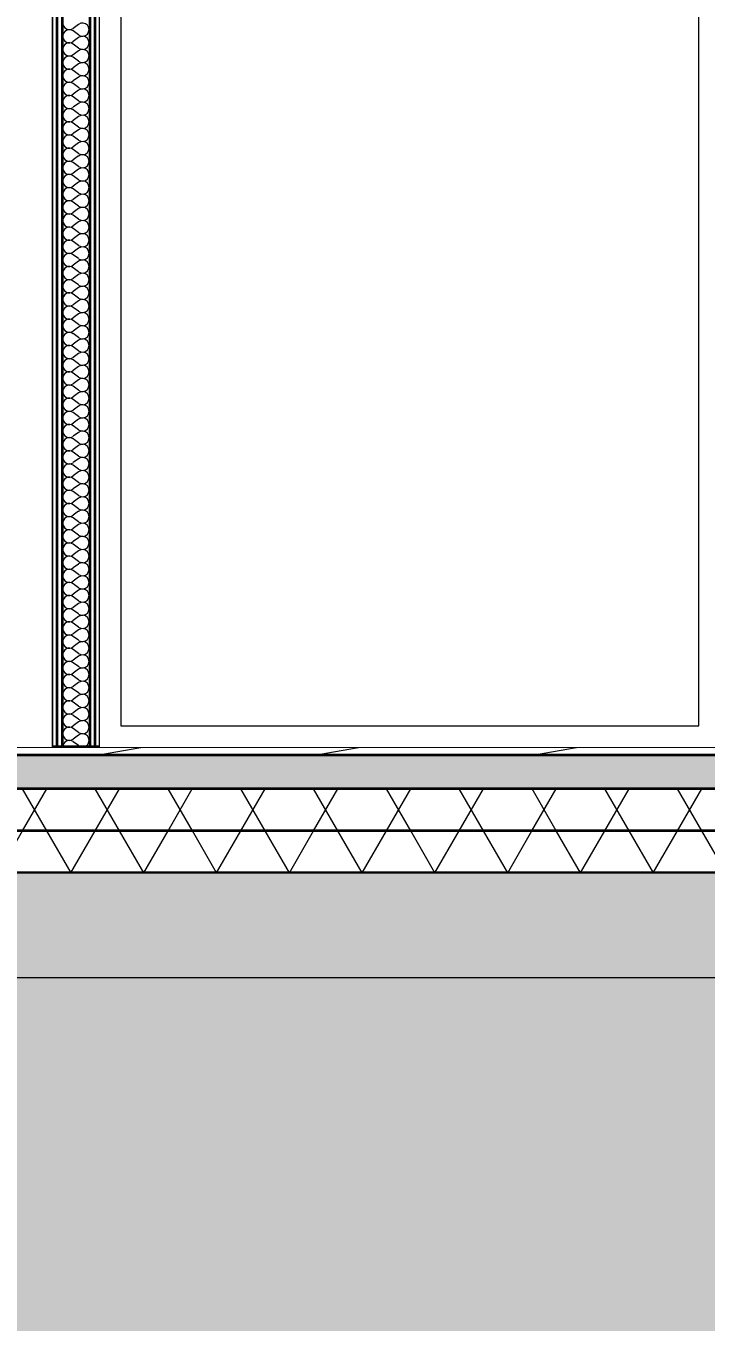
# Model space of a CAD drawing. Header units: millimetres. Extents: x -279593 to -202089, y -5129 to 14747.
# Drawn here: x -271866 to -270248, y -1369 to 1717 of the extents above; entities that cross this region are included whole.
import ezdxf

# ---------------------------------------------------------------- set-up
doc = ezdxf.new("R2010")
doc.units = ezdxf.units.MM
doc.header["$MEASUREMENT"] = 0
doc.linetypes.add('Wipeout_Contour', pattern=[1000, 0, -1000])
for name, color, linetype, lineweight in [('0_Pen_No__1', 7, 'Continuous', 13), ('2D Drafting - General_Pen_No__1', 7, 'Continuous', 13), ('New_ARCHICAD Windows_Pen_No__1', 7, 'Continuous', 13), ('New_Dimensioning - General_Pen_No__1', 7, 'Continuous', 13), ('New_Structural - Bearing_Pen_No__1', 7, 'Continuous', 13), ('New_Structural - Bearing_Pen_No__101', 252, 'Continuous', 13), ('New_Structural - Bearing_Pen_No__21', 7, 'Continuous', 35)]:
    doc.layers.add(name, color=color, linetype=linetype, lineweight=lineweight)
doc.layers.add('0_Pen_No__82', color=7, linetype='Continuous', lineweight=20, true_color=0xaaaaaa)
doc.layers.add('2D Drafting - General_Pen_No__61', color=7, linetype='Continuous', lineweight=20, true_color=0x6a6a6a)
for name, color, linetype in [('New_ARCHICAD Windows', 7, 'Continuous'), ('New_Dimensioning - General', 7, 'Continuous'), ('New_Structural - Bearing', 7, 'Continuous')]:
    doc.layers.add(name, color=color, linetype=linetype)
doc.styles.add('GENERATED_STYLE_1', font='')
doc.styles.get('GENERATED_STYLE_1').set_extended_font_data('Arial')
doc.dimstyles.new('GENERATED_STYLE__2', dxfattribs={"dimtxt": 200, "dimasz": 95, "dimexe": 0.18, "dimexo": 0.0625, "dimgap": 0, "dimtad": 1, "dimdec": 3, "dimlfac": 0.001, "dimzin": 0, "dimdsep": 46, "dimtxsty": 'GENERATED_STYLE_1', "dimblk": 'ARROWHEAD_2', "dimblk1": 'ARROWHEAD_2', "dimblk2": 'ARROWHEAD_2', "dimcen": 0.09, "dimse1": 1, "dimse2": 1, "dimclrd": 7, "dimclre": 7, "dimclrt": 7, "dimadec": 0, "dimazin": 0, "dimtfac": 1, "dimtdec": 4, "dimtmove": 0, "dimatfit": 3, "dimfxl": 0, "dimtolj": 1, "dimtzin": 0, "dimarcsym": 0})
pattern_1 = [(45, (0, 350), (-111.36932, 111.36932), [0, -105, 0, -157.5]), (110, (350, 350), (148.00159, 53.86817), [0, -77, 0, -133])]
pattern_2 = [(60, (0, 0), (-129.90381, 75), []), (120, (0, 0), (129.90381, 75), [])]

# ---------------------------------------------------------------- blocks, each defined once
blk = doc.blocks.new('*X2')
at = {"layer": 'New_Structural - Bearing_Pen_No__1', "color": 7, "linetype": 'Continuous', "lineweight": 13}
for p, q in [((-271841.7, -349.6), (-271834.4, -331.9)), ((-271834.4, -331.9), (-271835.1, -330)), ((-271830.5, -330), (-271817.1, -348.6)), ((-271767, -348.6), (-271753.6, -330)), ((-271741.4, -330), (-271745.4, -339.5)), ((-271704, -339.5), (-271708, -330)), ((-271683.6, -330), (-271683.6, -330.9)), ((-271683.6, -330.9), (-271666.4, -354.6)), ((-271610.8, -354.6), (-271593.6, -330.9)), ((-271593.6, -330.9), (-271593.6, -330)), ((-271585.9, -330), (-271588.1, -335.4)), ((-271588.1, -335.4), (-271579.8, -355.6)), ((-271539.3, -355.6), (-271531, -335.4)), ((-271531, -335.4), (-271533.2, -330)), ((-271520, -330), (-271520.8, -331.9)), ((-271520.8, -331.9), (-271513.4, -349.6)), ((-271478, -349.6), (-271470.6, -331.9)), ((-271470.6, -331.9), (-271471.4, -330)), ((-271466.8, -330), (-271453.4, -348.6)), ((-271403.3, -348.6), (-271389.9, -330)), ((-271377.7, -330), (-271381.6, -339.5)), ((-271340.3, -339.5), (-271344.3, -330)), ((-271319.9, -330), (-271319.9, -330.9)), ((-271319.9, -330.9), (-271302.7, -354.6)), ((-271247.1, -354.6), (-271229.9, -330.9)), ((-271229.9, -330.9), (-271229.9, -330)), ((-271222.2, -330), (-271224.4, -335.4)), ((-271224.4, -335.4), (-271216.1, -355.6)), ((-271175.6, -355.6), (-271167.2, -335.4)), ((-271167.2, -335.4), (-271169.5, -330)), ((-271156.3, -330), (-271157.1, -331.9)), ((-271157.1, -331.9), (-271149.7, -349.6)), ((-271114.3, -349.6), (-271106.9, -331.9)), ((-271106.9, -331.9), (-271107.7, -330)), ((-271103.1, -330), (-271089.6, -348.6)), ((-271039.6, -348.6), (-271026.1, -330)), ((-271014, -330), (-271017.9, -339.5)), ((-270976.6, -339.5), (-270980.5, -330)), ((-270956.2, -330), (-270956.2, -330.9)), ((-270956.2, -330.9), (-270939, -354.6)), ((-270883.4, -354.6), (-270866.2, -330.9)), ((-270866.2, -330.9), (-270866.2, -330)), ((-270858.5, -330), (-270860.7, -335.4)), ((-270860.7, -335.4), (-270852.3, -355.6)), ((-270811.9, -355.6), (-270803.5, -335.4)), ((-270803.5, -335.4), (-270805.8, -330)), ((-270792.6, -330), (-270793.4, -331.9)), ((-270793.4, -331.9), (-270786, -349.6)), ((-270750.6, -349.6), (-270743.2, -331.9)), ((-270743.2, -331.9), (-270744, -330)), ((-270739.4, -330), (-270725.9, -348.6)), ((-270675.9, -348.6), (-270662.4, -330)), ((-270650.3, -330), (-270654.2, -339.5)), ((-270612.9, -339.5), (-270616.8, -330)), ((-270592.4, -330), (-270592.4, -330.9)), ((-270592.4, -330.9), (-270575.3, -354.6)), ((-270519.6, -354.6), (-270502.5, -330.9)), ((-270502.5, -330.9), (-270502.5, -330)), ((-270494.8, -330), (-270497, -335.4)), ((-270497, -335.4), (-270488.6, -355.6)), ((-270448.2, -355.6), (-270439.8, -335.4)), ((-270439.8, -335.4), (-270442.1, -330)), ((-270428.9, -330), (-270429.7, -331.9)), ((-270429.7, -331.9), (-270422.3, -349.6)), ((-270386.9, -349.6), (-270379.5, -331.9)), ((-270379.5, -331.9), (-270380.3, -330)), ((-270375.7, -330), (-270362.2, -348.6)), ((-270312.2, -348.6), (-270298.7, -330)), ((-270286.6, -330), (-270290.5, -339.5)), ((-270249.2, -339.5), (-270253.1, -330)), ((-271877.2, -349.6), (-271859.4, -356.9)), ((-271859.4, -356.9), (-271841.7, -349.6)), ((-271817.6, -365.6), (-271842.2, -374.5)), ((-271792.9, -374.5), (-271817.6, -365.6)), ((-271817.1, -348.6), (-271792.1, -356.7)), ((-271792.1, -356.7), (-271767, -348.6)), ((-271745.4, -339.5), (-271739.3, -354.2)), ((-271739.3, -354.2), (-271724.7, -360.2)), ((-271693.4, -364), (-271726.5, -373.7)), ((-271724.7, -360.2), (-271710.1, -354.2)), ((-271710.1, -354.2), (-271704, -339.5)), ((-271660.4, -373.7), (-271693.4, -364)), ((-271666.4, -354.6), (-271638.6, -363.6)), ((-271638.6, -363.6), (-271610.8, -354.6)), ((-271579.8, -355.6), (-271559.5, -364)), ((-271549.9, -365), (-271577.9, -374.2)), ((-271559.5, -364), (-271539.3, -355.6)), ((-271521.8, -374.2), (-271549.9, -365)), ((-271513.4, -349.6), (-271495.7, -356.9)), ((-271495.7, -356.9), (-271478, -349.6)), ((-271453.8, -365.6), (-271478.5, -374.5)), ((-271429.2, -374.5), (-271453.8, -365.6)), ((-271453.4, -348.6), (-271428.3, -356.7)), ((-271428.3, -356.7), (-271403.3, -348.6)), ((-271381.6, -339.5), (-271375.6, -354.2)), ((-271375.6, -354.2), (-271361, -360.2)), ((-271329.7, -364), (-271362.8, -373.7)), ((-271361, -360.2), (-271346.4, -354.2)), ((-271346.4, -354.2), (-271340.3, -339.5)), ((-271296.6, -373.7), (-271329.7, -364)), ((-271302.7, -354.6), (-271274.9, -363.6)), ((-271274.9, -363.6), (-271247.1, -354.6)), ((-271216.1, -355.6), (-271195.8, -364)), ((-271186.2, -365), (-271214.2, -374.2)), ((-271195.8, -364), (-271175.6, -355.6)), ((-271158.1, -374.2), (-271186.2, -365)), ((-271149.7, -349.6), (-271132, -356.9)), ((-271132, -356.9), (-271114.3, -349.6)), ((-271090.1, -365.6), (-271114.8, -374.5)), ((-271065.5, -374.5), (-271090.1, -365.6)), ((-271089.6, -348.6), (-271064.6, -356.7)), ((-271064.6, -356.7), (-271039.6, -348.6)), ((-271017.9, -339.5), (-271011.9, -354.2)), ((-271011.9, -354.2), (-270997.3, -360.2)), ((-270966, -364), (-270999.1, -373.7)), ((-270997.3, -360.2), (-270982.6, -354.2)), ((-270982.6, -354.2), (-270976.6, -339.5)), ((-270932.9, -373.7), (-270966, -364)), ((-270939, -354.6), (-270911.2, -363.6)), ((-270911.2, -363.6), (-270883.4, -354.6)), ((-270852.3, -355.6), (-270832.1, -364)), ((-270822.5, -365), (-270850.5, -374.2)), ((-270832.1, -364), (-270811.9, -355.6)), ((-270794.4, -374.2), (-270822.5, -365)), ((-270786, -349.6), (-270768.3, -356.9)), ((-270768.3, -356.9), (-270750.6, -349.6)), ((-270726.4, -365.6), (-270751.1, -374.5)), ((-270701.8, -374.5), (-270726.4, -365.6)), ((-270725.9, -348.6), (-270700.9, -356.7)), ((-270700.9, -356.7), (-270675.9, -348.6)), ((-270654.2, -339.5), (-270648.2, -354.2)), ((-270648.2, -354.2), (-270633.6, -360.2)), ((-270602.3, -364), (-270635.4, -373.7)), ((-270633.6, -360.2), (-270618.9, -354.2)), ((-270618.9, -354.2), (-270612.9, -339.5)), ((-270569.2, -373.7), (-270602.3, -364)), ((-270575.3, -354.6), (-270547.5, -363.6)), ((-270547.5, -363.6), (-270519.6, -354.6)), ((-270488.6, -355.6), (-270468.4, -364)), ((-270458.8, -365), (-270486.8, -374.2)), ((-270468.4, -364), (-270448.2, -355.6)), ((-270430.7, -374.2), (-270458.8, -365)), ((-270422.3, -349.6), (-270404.6, -356.9)), ((-270404.6, -356.9), (-270386.9, -349.6)), ((-270362.7, -365.6), (-270387.4, -374.5)), ((-270338.1, -374.5), (-270362.7, -365.6)), ((-270362.2, -348.6), (-270337.2, -356.7)), ((-270337.2, -356.7), (-270312.2, -348.6)), ((-270290.5, -339.5), (-270284.5, -354.2)), ((-270284.5, -354.2), (-270269.8, -360.2)), ((-270238.6, -364), (-270271.7, -373.7)), ((-270269.8, -360.2), (-270255.2, -354.2)), ((-270255.2, -354.2), (-270249.2, -339.5)), ((-271842.2, -374.5), (-271855.3, -397.3)), ((-271855.3, -397.3), (-271850.8, -423.1)), ((-271779.8, -397.3), (-271792.9, -374.5)), ((-271784.3, -423.1), (-271779.8, -397.3)), ((-271749.1, -399.8), (-271754, -433.9)), ((-271726.5, -373.7), (-271749.1, -399.8)), ((-271637.8, -399.8), (-271660.4, -373.7)), ((-271632.9, -433.9), (-271637.8, -399.8)), ((-271577.9, -374.2), (-271595.3, -398)), ((-271595.3, -398), (-271595.3, -427.5)), ((-271504.5, -398), (-271521.8, -374.2)), ((-271504.5, -427.5), (-271504.5, -398)), ((-271478.5, -374.5), (-271491.6, -397.3)), ((-271491.6, -397.3), (-271487.1, -423.1)), ((-271416.1, -397.3), (-271429.2, -374.5)), ((-271420.6, -423.1), (-271416.1, -397.3)), ((-271385.4, -399.8), (-271390.3, -433.9)), ((-271362.8, -373.7), (-271385.4, -399.8)), ((-271274.1, -399.8), (-271296.6, -373.7)), ((-271269.2, -433.9), (-271274.1, -399.8)), ((-271214.2, -374.2), (-271231.5, -398)), ((-271231.5, -398), (-271231.5, -427.5)), ((-271140.8, -398), (-271158.1, -374.2)), ((-271140.8, -427.5), (-271140.8, -398)), ((-271114.8, -374.5), (-271127.9, -397.3)), ((-271127.9, -397.3), (-271123.4, -423.1)), ((-271052.4, -397.3), (-271065.5, -374.5)), ((-271056.9, -423.1), (-271052.4, -397.3)), ((-271021.7, -399.8), (-271026.6, -433.9)), ((-270999.1, -373.7), (-271021.7, -399.8)), ((-270910.4, -399.8), (-270932.9, -373.7)), ((-270905.4, -433.9), (-270910.4, -399.8)), ((-270850.5, -374.2), (-270867.8, -398)), ((-270867.8, -398), (-270867.8, -427.5)), ((-270777.1, -398), (-270794.4, -374.2)), ((-270777.1, -427.5), (-270777.1, -398)), ((-270751.1, -374.5), (-270764.2, -397.3)), ((-270764.2, -397.3), (-270759.7, -423.1)), ((-270688.7, -397.3), (-270701.8, -374.5)), ((-270693.2, -423.1), (-270688.7, -397.3)), ((-270658, -399.8), (-270662.9, -433.9)), ((-270635.4, -373.7), (-270658, -399.8)), ((-270546.6, -399.8), (-270569.2, -373.7)), ((-270541.7, -433.9), (-270546.6, -399.8)), ((-270486.8, -374.2), (-270504.1, -398)), ((-270504.1, -398), (-270504.1, -427.5)), ((-270413.4, -398), (-270430.7, -374.2)), ((-270413.4, -427.5), (-270413.4, -398)), ((-270387.4, -374.5), (-270400.5, -397.3)), ((-270400.5, -397.3), (-270395.9, -423.1)), ((-270325, -397.3), (-270338.1, -374.5)), ((-270329.5, -423.1), (-270325, -397.3)), ((-270294.3, -399.8), (-270299.2, -433.9)), ((-270271.7, -373.7), (-270294.3, -399.8)), ((-271850.8, -423.1), (-271830.7, -440)), ((-271804.4, -440), (-271784.3, -423.1)), ((-271595.3, -427.5), (-271577.9, -451.3)), ((-271521.8, -451.3), (-271504.5, -427.5)), ((-271487.1, -423.1), (-271467, -440)), ((-271440.7, -440), (-271420.6, -423.1)), ((-271231.5, -427.5), (-271214.2, -451.3)), ((-271158.1, -451.3), (-271140.8, -427.5)), ((-271123.4, -423.1), (-271103.3, -440)), ((-271077, -440), (-271056.9, -423.1)), ((-270867.8, -427.5), (-270850.5, -451.3)), ((-270794.4, -451.3), (-270777.1, -427.5)), ((-270759.7, -423.1), (-270739.6, -440)), ((-270713.3, -440), (-270693.2, -423.1)), ((-270504.1, -427.5), (-270486.8, -451.3)), ((-270430.7, -451.3), (-270413.4, -427.5)), ((-270395.9, -423.1), (-270375.8, -440)), ((-270349.6, -440), (-270329.5, -423.1)), ((-271846.4, -460), (-271863.6, -483.7)), ((-271818.6, -451), (-271846.4, -460)), ((-271830.7, -440), (-271804.4, -440)), ((-271790.8, -460), (-271818.6, -451)), ((-271773.6, -483.7), (-271790.8, -460)), ((-271754, -433.9), (-271739.7, -465.3)), ((-271633.4, -461.7), (-271648.8, -483)), ((-271647.2, -465.3), (-271632.9, -433.9)), ((-271608.3, -453.6), (-271633.4, -461.7)), ((-271583.3, -461.7), (-271608.3, -453.6)), ((-271567.9, -483), (-271583.3, -461.7)), ((-271577.9, -451.3), (-271549.9, -460.5)), ((-271549.9, -460.5), (-271521.8, -451.3)), ((-271482.7, -460), (-271499.9, -483.7)), ((-271454.9, -451), (-271482.7, -460)), ((-271467, -440), (-271440.7, -440)), ((-271427.1, -460), (-271454.9, -451)), ((-271409.9, -483.7), (-271427.1, -460)), ((-271390.3, -433.9), (-271376, -465.3)), ((-271269.6, -461.7), (-271285.1, -483)), ((-271283.5, -465.3), (-271269.2, -433.9)), ((-271244.6, -453.6), (-271269.6, -461.7)), ((-271219.6, -461.7), (-271244.6, -453.6)), ((-271204.2, -483), (-271219.6, -461.7)), ((-271214.2, -451.3), (-271186.2, -460.5)), ((-271186.2, -460.5), (-271158.1, -451.3)), ((-271119, -460), (-271136.2, -483.7)), ((-271091.2, -451), (-271119, -460)), ((-271103.3, -440), (-271077, -440)), ((-271063.4, -460), (-271091.2, -451)), ((-271046.2, -483.7), (-271063.4, -460)), ((-271026.6, -433.9), (-271012.3, -465.3)), ((-270905.9, -461.7), (-270921.4, -483)), ((-270919.8, -465.3), (-270905.4, -433.9)), ((-270880.9, -453.6), (-270905.9, -461.7)), ((-270855.9, -461.7), (-270880.9, -453.6)), ((-270840.5, -483), (-270855.9, -461.7)), ((-270850.5, -451.3), (-270822.5, -460.5)), ((-270822.5, -460.5), (-270794.4, -451.3)), ((-270755.3, -460), (-270772.4, -483.7)), ((-270727.5, -451), (-270755.3, -460)), ((-270739.6, -440), (-270713.3, -440)), ((-270699.6, -460), (-270727.5, -451)), ((-270682.5, -483.7), (-270699.6, -460)), ((-270662.9, -433.9), (-270648.6, -465.3)), ((-270542.2, -461.7), (-270557.7, -483)), ((-270556.1, -465.3), (-270541.7, -433.9)), ((-270517.2, -453.6), (-270542.2, -461.7)), ((-270492.2, -461.7), (-270517.2, -453.6)), ((-270476.8, -483), (-270492.2, -461.7)), ((-270486.8, -451.3), (-270458.8, -460.5)), ((-270458.8, -460.5), (-270430.7, -451.3)), ((-270391.6, -460), (-270408.7, -483.7)), ((-270363.7, -451), (-270391.6, -460)), ((-270375.8, -440), (-270349.6, -440)), ((-270335.9, -460), (-270363.7, -451)), ((-270318.8, -483.7), (-270335.9, -460)), ((-270299.2, -433.9), (-270284.9, -465.3)), ((-271863.6, -483.7), (-271863.6, -512.9)), ((-271773.6, -512.9), (-271773.6, -483.7)), ((-271739.5, -488.8), (-271759.8, -497.2)), ((-271739.7, -465.3), (-271710.7, -483.9)), ((-271719.3, -497.2), (-271739.5, -488.8)), ((-271710.7, -483.9), (-271676.2, -483.9)), ((-271675.7, -488.8), (-271693.4, -496.1)), ((-271676.2, -483.9), (-271647.2, -465.3)), ((-271658, -496.1), (-271675.7, -488.8)), ((-271648.8, -483), (-271648.8, -509.3)), ((-271567.9, -509.3), (-271567.9, -483)), ((-271499.9, -483.7), (-271499.9, -512.9)), ((-271409.9, -512.9), (-271409.9, -483.7)), ((-271375.8, -488.8), (-271396.1, -497.2)), ((-271376, -465.3), (-271347, -483.9)), ((-271355.6, -497.2), (-271375.8, -488.8)), ((-271347, -483.9), (-271312.5, -483.9)), ((-271312, -488.8), (-271329.7, -496.1)), ((-271312.5, -483.9), (-271283.5, -465.3)), ((-271294.3, -496.1), (-271312, -488.8)), ((-271285.1, -483), (-271285.1, -509.3)), ((-271204.2, -509.3), (-271204.2, -483)), ((-271136.2, -483.7), (-271136.2, -512.9)), ((-271046.2, -512.9), (-271046.2, -483.7)), ((-271012.1, -488.8), (-271032.3, -497.2)), ((-271012.3, -465.3), (-270983.3, -483.9)), ((-270991.9, -497.2), (-271012.1, -488.8)), ((-270983.3, -483.9), (-270948.8, -483.9)), ((-270948.3, -488.8), (-270966, -496.1)), ((-270948.8, -483.9), (-270919.8, -465.3)), ((-270930.6, -496.1), (-270948.3, -488.8)), ((-270921.4, -483), (-270921.4, -509.3)), ((-270840.5, -509.3), (-270840.5, -483)), ((-270772.4, -483.7), (-270772.4, -512.9)), ((-270682.5, -512.9), (-270682.5, -483.7)), ((-270648.4, -488.8), (-270668.6, -497.2)), ((-270648.6, -465.3), (-270619.6, -483.9)), ((-270628.2, -497.2), (-270648.4, -488.8)), ((-270619.6, -483.9), (-270585.1, -483.9)), ((-270584.6, -488.8), (-270602.3, -496.1)), ((-270585.1, -483.9), (-270556.1, -465.3)), ((-270566.9, -496.1), (-270584.6, -488.8)), ((-270557.7, -483), (-270557.7, -509.3)), ((-270476.8, -509.3), (-270476.8, -483)), ((-270408.7, -483.7), (-270408.7, -512.9)), ((-270318.8, -512.9), (-270318.8, -483.7)), ((-270284.7, -488.8), (-270304.9, -497.2)), ((-270284.9, -465.3), (-270255.9, -483.9)), ((-270264.5, -497.2), (-270284.7, -488.8)), ((-270255.9, -483.9), (-270221.4, -483.9)), ((-271863.6, -512.9), (-271851.2, -530)), ((-271786, -530), (-271773.6, -512.9)), ((-271759.8, -497.2), (-271768.1, -517.4)), ((-271768.1, -517.4), (-271762.9, -530)), ((-271711, -517.4), (-271719.3, -497.2)), ((-271716.2, -530), (-271711, -517.4)), ((-271693.4, -496.1), (-271700.8, -513.9)), ((-271700.8, -513.9), (-271694.1, -530)), ((-271650.6, -513.9), (-271658, -496.1)), ((-271657.3, -530), (-271650.6, -513.9)), ((-271648.8, -509.3), (-271633.8, -530)), ((-271582.9, -530), (-271567.9, -509.3)), ((-271555.6, -506.9), (-271561.6, -521.5)), ((-271561.6, -521.5), (-271558.1, -530)), ((-271541, -500.9), (-271555.6, -506.9)), ((-271526.4, -506.9), (-271541, -500.9)), ((-271520.3, -521.5), (-271526.4, -506.9)), ((-271523.8, -530), (-271520.3, -521.5)), ((-271499.9, -512.9), (-271487.4, -530)), ((-271422.3, -530), (-271409.9, -512.9)), ((-271396.1, -497.2), (-271404.4, -517.4)), ((-271404.4, -517.4), (-271399.2, -530)), ((-271347.2, -517.4), (-271355.6, -497.2)), ((-271352.5, -530), (-271347.2, -517.4)), ((-271329.7, -496.1), (-271337.1, -513.9)), ((-271337.1, -513.9), (-271330.4, -530)), ((-271286.9, -513.9), (-271294.3, -496.1)), ((-271293.6, -530), (-271286.9, -513.9)), ((-271285.1, -509.3), (-271270, -530)), ((-271219.2, -530), (-271204.2, -509.3)), ((-271191.9, -506.9), (-271197.9, -521.5)), ((-271197.9, -521.5), (-271194.4, -530)), ((-271177.3, -500.9), (-271191.9, -506.9)), ((-271162.6, -506.9), (-271177.3, -500.9)), ((-271156.6, -521.5), (-271162.6, -506.9)), ((-271160.1, -530), (-271156.6, -521.5)), ((-271136.2, -512.9), (-271123.7, -530)), ((-271058.6, -530), (-271046.2, -512.9)), ((-271032.3, -497.2), (-271040.7, -517.4)), ((-271040.7, -517.4), (-271035.5, -530)), ((-270983.5, -517.4), (-270991.9, -497.2)), ((-270988.8, -530), (-270983.5, -517.4)), ((-270966, -496.1), (-270973.4, -513.9)), ((-270973.4, -513.9), (-270966.7, -530)), ((-270923.2, -513.9), (-270930.6, -496.1)), ((-270929.9, -530), (-270923.2, -513.9)), ((-270921.4, -509.3), (-270906.3, -530)), ((-270855.5, -530), (-270840.5, -509.3)), ((-270828.2, -506.9), (-270834.2, -521.5)), ((-270834.2, -521.5), (-270830.7, -530)), ((-270813.6, -500.9), (-270828.2, -506.9)), ((-270798.9, -506.9), (-270813.6, -500.9)), ((-270792.9, -521.5), (-270798.9, -506.9)), ((-270796.4, -530), (-270792.9, -521.5)), ((-270772.4, -512.9), (-270760, -530)), ((-270694.9, -530), (-270682.5, -512.9)), ((-270668.6, -497.2), (-270677, -517.4)), ((-270677, -517.4), (-270671.8, -530)), ((-270619.8, -517.4), (-270628.2, -497.2)), ((-270625.1, -530), (-270619.8, -517.4)), ((-270602.3, -496.1), (-270609.7, -513.9)), ((-270609.7, -513.9), (-270603, -530)), ((-270559.5, -513.9), (-270566.9, -496.1)), ((-270566.2, -530), (-270559.5, -513.9)), ((-270557.7, -509.3), (-270542.6, -530)), ((-270491.8, -530), (-270476.8, -509.3)), ((-270464.5, -506.9), (-270470.5, -521.5)), ((-270470.5, -521.5), (-270467, -530)), ((-270449.8, -500.9), (-270464.5, -506.9)), ((-270435.2, -506.9), (-270449.8, -500.9)), ((-270429.2, -521.5), (-270435.2, -506.9)), ((-270432.7, -530), (-270429.2, -521.5)), ((-270408.7, -512.9), (-270396.3, -530)), ((-270331.2, -530), (-270318.8, -512.9)), ((-270304.9, -497.2), (-270313.3, -517.4)), ((-270313.3, -517.4), (-270308.1, -530)), ((-270256.1, -517.4), (-270264.5, -497.2)), ((-270261.3, -530), (-270256.1, -517.4))]:
    blk.add_line(p, q, dxfattribs=at)
blk = doc.blocks.new('*X4')
at = {"layer": 'New_Structural - Bearing_Pen_No__1', "color": 7, "linetype": 'Continuous', "lineweight": 13}
for p, q in [((-271740.8, 1720.2), (-271753.3, 1710.8)), ((-271740.8, 1695.1), (-271753.3, 1704.5)), ((-271740.8, 1688.9), (-271753.3, 1679.5)), ((-271740.8, 1663.8), (-271753.3, 1673.2)), ((-271740.8, 1657.5), (-271753.3, 1648.1)), ((-271740.8, 1632.5), (-271753.3, 1641.9)), ((-271740.8, 1626.2), (-271753.3, 1616.8)), ((-271740.8, 1601.1), (-271753.3, 1610.5)), ((-271740.8, 1594.9), (-271753.3, 1585.5)), ((-271740.8, 1569.8), (-271753.3, 1579.2)), ((-271740.8, 1563.5), (-271753.3, 1554.1)), ((-271740.8, 1538.5), (-271753.3, 1547.9)), ((-271740.8, 1532.2), (-271753.3, 1522.8)), ((-271740.8, 1507.1), (-271753.3, 1516.5)), ((-271740.8, 1500.9), (-271753.3, 1491.5)), ((-271740.8, 1475.8), (-271753.3, 1485.2)), ((-271740.8, 1469.5), (-271753.3, 1460.1)), ((-271740.8, 1444.5), (-271753.3, 1453.9)), ((-271740.8, 1438.2), (-271753.3, 1428.8)), ((-271740.8, 1413.1), (-271753.3, 1422.5)), ((-271740.8, 1406.9), (-271753.3, 1397.5)), ((-271740.8, 1381.8), (-271753.3, 1391.2)), ((-271740.8, 1375.5), (-271753.3, 1366.1)), ((-271740.8, 1350.5), (-271753.3, 1359.9)), ((-271740.8, 1344.2), (-271753.3, 1334.8)), ((-271740.8, 1319.1), (-271753.3, 1328.5)), ((-271740.8, 1312.9), (-271753.3, 1303.5)), ((-271740.8, 1287.8), (-271753.3, 1297.2)), ((-271740.8, 1281.5), (-271753.3, 1272.1)), ((-271740.8, 1256.5), (-271753.3, 1265.9)), ((-271740.8, 1250.2), (-271753.3, 1240.8)), ((-271740.8, 1225.1), (-271753.3, 1234.5)), ((-271740.8, 1218.9), (-271753.3, 1209.5)), ((-271740.8, 1193.8), (-271753.3, 1203.2)), ((-271740.8, 1187.5), (-271753.3, 1178.1)), ((-271740.8, 1162.5), (-271753.3, 1171.9)), ((-271740.8, 1156.2), (-271753.3, 1146.8)), ((-271740.8, 1131.1), (-271753.3, 1140.5)), ((-271740.8, 1124.9), (-271753.3, 1115.5)), ((-271740.8, 1099.8), (-271753.3, 1109.2)), ((-271740.8, 1093.5), (-271753.3, 1084.1)), ((-271740.8, 1068.5), (-271753.3, 1077.9)), ((-271740.8, 1062.2), (-271753.3, 1052.8)), ((-271740.8, 1037.1), (-271753.3, 1046.5)), ((-271740.8, 1030.9), (-271753.3, 1021.5)), ((-271740.8, 1005.8), (-271753.3, 1015.2)), ((-271740.8, 999.5), (-271753.3, 990.1)), ((-271740.8, 974.5), (-271753.3, 983.9)), ((-271740.8, 968.2), (-271753.3, 958.8)), ((-271740.8, 943.1), (-271753.3, 952.5)), ((-271740.8, 936.9), (-271753.3, 927.5)), ((-271740.8, 911.8), (-271753.3, 921.2)), ((-271740.8, 905.5), (-271753.3, 896.1)), ((-271740.8, 880.5), (-271753.3, 889.9)), ((-271740.8, 874.2), (-271753.3, 864.8)), ((-271740.8, 849.1), (-271753.3, 858.5)), ((-271740.8, 842.9), (-271753.3, 833.5)), ((-271740.8, 817.8), (-271753.3, 827.2)), ((-271740.8, 811.5), (-271753.3, 802.1)), ((-271740.8, 786.5), (-271753.3, 795.9)), ((-271740.8, 780.2), (-271753.3, 770.8)), ((-271740.8, 755.1), (-271753.3, 764.5)), ((-271740.8, 748.9), (-271753.3, 739.5)), ((-271740.8, 723.8), (-271753.3, 733.2)), ((-271740.8, 717.5), (-271753.3, 708.1)), ((-271740.8, 692.5), (-271753.3, 701.9)), ((-271740.8, 686.2), (-271753.3, 676.8)), ((-271740.8, 661.1), (-271753.3, 670.5)), ((-271740.8, 654.9), (-271753.3, 645.5)), ((-271740.8, 629.8), (-271753.3, 639.2)), ((-271740.8, 623.5), (-271753.3, 614.1)), ((-271740.8, 598.5), (-271753.3, 607.9)), ((-271740.8, 592.2), (-271753.3, 582.8)), ((-271740.8, 567.1), (-271753.3, 576.5)), ((-271740.8, 560.9), (-271753.3, 551.5)), ((-271740.8, 535.8), (-271753.3, 545.2)), ((-271740.8, 529.5), (-271753.3, 520.1)), ((-271740.8, 504.5), (-271753.3, 513.9)), ((-271740.8, 498.2), (-271753.3, 488.8)), ((-271740.8, 473.1), (-271753.3, 482.5)), ((-271740.8, 466.9), (-271753.3, 457.5)), ((-271740.8, 441.8), (-271753.3, 451.2)), ((-271740.8, 435.5), (-271753.3, 426.1)), ((-271740.8, 410.5), (-271753.3, 419.9)), ((-271740.8, 404.2), (-271753.3, 394.8)), ((-271740.8, 379.1), (-271753.3, 388.5)), ((-271740.8, 372.9), (-271753.3, 363.5)), ((-271740.8, 347.8), (-271753.3, 357.2)), ((-271740.8, 341.5), (-271753.3, 332.1)), ((-271740.8, 316.5), (-271753.3, 325.9)), ((-271740.8, 310.2), (-271753.3, 300.8)), ((-271740.8, 285.1), (-271753.3, 294.5)), ((-271740.8, 278.9), (-271753.3, 269.5)), ((-271740.8, 253.8), (-271753.3, 263.2)), ((-271740.8, 247.5), (-271753.3, 238.1)), ((-271740.8, 222.5), (-271753.3, 231.9)), ((-271740.8, 216.2), (-271753.3, 206.8)), ((-271740.8, 191.1), (-271753.3, 200.5)), ((-271740.8, 184.9), (-271753.3, 175.5)), ((-271740.8, 159.8), (-271753.3, 169.2)), ((-271740.8, 153.5), (-271753.3, 144.1)), ((-271740.8, 128.5), (-271753.3, 137.9)), ((-271740.8, 122.2), (-271753.3, 112.8)), ((-271740.8, 97.1), (-271753.3, 106.5)), ((-271740.8, 90.9), (-271753.3, 81.5)), ((-271740.8, 65.8), (-271753.3, 75.2)), ((-271740.8, 59.5), (-271753.3, 50.1)), ((-271740.8, 34.5), (-271753.3, 43.9)), ((-271740.8, 28.2), (-271753.3, 18.8)), ((-271740.8, 3.1), (-271753.3, 12.5))]:
    blk.add_line(p, q, dxfattribs=at)
for centre, start, end in [((-271762.7, 1723.3), 180, 306.8699), ((-271762.7, 1692), 53.1301, 180), ((-271731.4, 1707.7), 233.1301, 126.8699), ((-271762.7, 1692), 180, 306.8699), ((-271762.7, 1660.7), 53.1301, 180), ((-271731.4, 1676.3), 233.1301, 126.8699), ((-271762.7, 1660.7), 180, 306.8699), ((-271762.7, 1629.3), 53.1301, 180), ((-271731.4, 1645), 233.1301, 126.8699), ((-271762.7, 1629.3), 180, 306.8699), ((-271762.7, 1598), 53.1301, 180), ((-271731.4, 1613.7), 233.1301, 126.8699), ((-271762.7, 1598), 180, 306.8699), ((-271762.7, 1566.7), 53.1301, 180), ((-271731.4, 1582.3), 233.1301, 126.8699), ((-271762.7, 1566.7), 180, 306.8699), ((-271762.7, 1535.3), 53.1301, 180), ((-271731.4, 1551), 233.1301, 126.8699), ((-271762.7, 1535.3), 180, 306.8699), ((-271762.7, 1504), 53.1301, 180), ((-271731.4, 1519.7), 233.1301, 126.8699), ((-271762.7, 1504), 180, 306.8699), ((-271762.7, 1472.7), 53.1301, 180), ((-271731.4, 1488.3), 233.1301, 126.8699), ((-271762.7, 1472.7), 180, 306.8699), ((-271762.7, 1441.3), 53.1301, 180), ((-271731.4, 1457), 233.1301, 126.8699), ((-271762.7, 1441.3), 180, 306.8699), ((-271762.7, 1410), 53.1301, 180), ((-271731.4, 1425.7), 233.1301, 126.8699), ((-271762.7, 1410), 180, 306.8699), ((-271762.7, 1378.7), 53.1301, 180), ((-271731.4, 1394.3), 233.1301, 126.8699), ((-271762.7, 1378.7), 180, 306.8699), ((-271762.7, 1347.3), 53.1301, 180), ((-271731.4, 1363), 233.1301, 126.8699), ((-271762.7, 1347.3), 180, 306.8699), ((-271762.7, 1316), 53.1301, 180), ((-271731.4, 1331.7), 233.1301, 126.8699), ((-271762.7, 1316), 180, 306.8699), ((-271762.7, 1284.7), 53.1301, 180), ((-271731.4, 1300.3), 233.1301, 126.8699), ((-271762.7, 1284.7), 180, 306.8699), ((-271762.7, 1253.3), 53.1301, 180), ((-271731.4, 1269), 233.1301, 126.8699), ((-271762.7, 1253.3), 180, 306.8699), ((-271762.7, 1222), 53.1301, 180), ((-271731.4, 1237.7), 233.1301, 126.8699), ((-271762.7, 1222), 180, 306.8699), ((-271762.7, 1190.7), 53.1301, 180), ((-271731.4, 1206.3), 233.1301, 126.8699), ((-271762.7, 1190.7), 180, 306.8699), ((-271762.7, 1159.3), 53.1301, 180), ((-271731.4, 1175), 233.1301, 126.8699), ((-271762.7, 1159.3), 180, 306.8699), ((-271762.7, 1128), 53.1301, 180), ((-271731.4, 1143.7), 233.1301, 126.8699), ((-271762.7, 1128), 180, 306.8699), ((-271762.7, 1096.7), 53.1301, 180), ((-271731.4, 1112.3), 233.1301, 126.8699), ((-271762.7, 1096.7), 180, 306.8699), ((-271762.7, 1065.3), 53.1301, 180), ((-271731.4, 1081), 233.1301, 126.8699), ((-271762.7, 1065.3), 180, 306.8699), ((-271762.7, 1034), 53.1301, 180), ((-271731.4, 1049.7), 233.1301, 126.8699), ((-271762.7, 1034), 180, 306.8699), ((-271731.4, 1018.3), 233.1301, 126.8699), ((-271762.7, 1002.7), 53.1301, 180), ((-271762.7, 1002.7), 180, 306.8699), ((-271731.4, 987), 233.1301, 126.8699), ((-271762.7, 971.3), 53.1301, 180), ((-271762.7, 971.3), 180, 306.8699), ((-271731.4, 955.7), 233.1301, 126.8699), ((-271762.7, 940), 53.1301, 180), ((-271762.7, 940), 180, 306.8699), ((-271731.4, 924.3), 233.1301, 126.8699), ((-271762.7, 908.7), 53.1301, 180), ((-271762.7, 908.7), 180, 306.8699), ((-271731.4, 893), 233.1301, 126.8699), ((-271762.7, 877.3), 53.1301, 180), ((-271762.7, 877.3), 180, 306.8699), ((-271731.4, 861.7), 233.1301, 126.8699), ((-271762.7, 846), 53.1301, 180), ((-271762.7, 846), 180, 306.8699), ((-271731.4, 830.3), 233.1301, 126.8699), ((-271762.7, 814.7), 53.1301, 180), ((-271762.7, 814.7), 180, 306.8699), ((-271731.4, 799), 233.1301, 126.8699), ((-271762.7, 783.3), 53.1301, 180), ((-271762.7, 783.3), 180, 306.8699), ((-271731.4, 767.7), 233.1301, 126.8699), ((-271762.7, 752), 53.1301, 180), ((-271762.7, 752), 180, 306.8699), ((-271731.4, 736.3), 233.1301, 126.8699), ((-271762.7, 720.7), 53.1301, 180), ((-271762.7, 720.7), 180, 306.8699), ((-271731.4, 705), 233.1301, 126.8699), ((-271762.7, 689.3), 53.1301, 180), ((-271762.7, 689.3), 180, 306.8699), ((-271731.4, 673.7), 233.1301, 126.8699), ((-271762.7, 658), 53.1301, 180), ((-271762.7, 658), 180, 306.8699), ((-271731.4, 642.3), 233.1301, 126.8699), ((-271762.7, 626.7), 53.1301, 180), ((-271762.7, 626.7), 180, 306.8699), ((-271731.4, 611), 233.1301, 126.8699), ((-271762.7, 595.3), 53.1301, 180), ((-271762.7, 595.3), 180, 306.8699), ((-271731.4, 579.7), 233.1301, 126.8699), ((-271762.7, 564), 53.1301, 180), ((-271762.7, 564), 180, 306.8699), ((-271731.4, 548.3), 233.1301, 126.8699), ((-271762.7, 532.7), 53.1301, 180), ((-271762.7, 532.7), 180, 306.8699), ((-271731.4, 517), 233.1301, 126.8699), ((-271762.7, 501.3), 53.1301, 180), ((-271762.7, 501.3), 180, 306.8699), ((-271731.4, 485.7), 233.1301, 126.8699), ((-271762.7, 470), 53.1301, 180), ((-271762.7, 470), 180, 306.8699), ((-271731.4, 454.3), 233.1301, 126.8699), ((-271762.7, 438.7), 53.1301, 180), ((-271762.7, 438.7), 180, 306.8699), ((-271731.4, 423), 233.1301, 126.8699), ((-271762.7, 407.3), 53.1301, 180), ((-271762.7, 407.3), 180, 306.8699), ((-271731.4, 391.7), 233.1301, 126.8699), ((-271762.7, 376), 53.1301, 180), ((-271762.7, 376), 180, 306.8699), ((-271731.4, 360.3), 233.1301, 126.8699), ((-271762.7, 344.7), 53.1301, 180), ((-271762.7, 344.7), 180, 306.8699), ((-271731.4, 329), 233.1301, 126.8699), ((-271762.7, 313.3), 53.1301, 180), ((-271762.7, 313.3), 180, 306.8699), ((-271731.4, 297.7), 233.1301, 126.8699), ((-271762.7, 282), 53.1301, 180), ((-271762.7, 282), 180, 306.8699), ((-271731.4, 266.3), 233.1301, 126.8699), ((-271762.7, 250.7), 53.1301, 180), ((-271762.7, 250.7), 180, 306.8699), ((-271731.4, 235), 233.1301, 126.8699), ((-271762.7, 219.3), 53.1301, 180), ((-271762.7, 219.3), 180, 306.8699), ((-271731.4, 203.7), 233.1301, 126.8699), ((-271762.7, 188), 53.1301, 180), ((-271762.7, 188), 180, 306.8699), ((-271731.4, 172.3), 233.1301, 126.8699), ((-271762.7, 156.7), 53.1301, 180), ((-271762.7, 156.7), 180, 306.8699), ((-271731.4, 141), 233.1301, 126.8699), ((-271762.7, 125.3), 53.1301, 180), ((-271762.7, 125.3), 180, 306.8699), ((-271731.4, 109.7), 233.1301, 126.8699), ((-271762.7, 94), 53.1301, 180), ((-271762.7, 94), 180, 306.8699), ((-271731.4, 78.3), 233.1301, 126.8699), ((-271762.7, 62.7), 53.1301, 180), ((-271762.7, 62.7), 180, 306.8699), ((-271731.4, 47), 233.1301, 126.8699), ((-271762.7, 31.3), 53.1301, 180), ((-271762.7, 31.3), 180, 306.8699), ((-271731.4, 15.7), 233.1301, 126.8699), ((-271762.7, 0), 53.1301, 180)]:
    blk.add_arc(centre, 15.7, start, end, dxfattribs=at)
blk = doc.blocks.new('*D17')
at = {"layer": 'New_Dimensioning - General_Pen_No__1', "color": 7, "linetype": 'Continuous', "lineweight": 13}
for p, q in [((-273940.6, 2436.1), (-273815.6, 2363.9)), ((-273784.4, 2400), (-273971.9, 2400)), ((-273878.1, 0), (-273878.1, 2400)), ((-273940.6, 36.1), (-273815.6, -36.1)), ((-273784.4, 0), (-273971.9, 0)), ((-273878.1, -61.1), (-273878.1, 0))]:
    blk.add_line(p, q, dxfattribs=at)
at = {"layer": 'New_Dimensioning - General_Pen_No__1', "color": 7, "lineweight": 13, "char_height": 200, "attachment_point": 7, "rotation": 90, "style": 'GENERATED_STYLE_1'}
for s, insert in [('\\A1;{\\pql;\\fArial|b0|i0|c0|p34;0,700}', (-274051.6, 2385.2)), ('\\A1;{\\pql;\\fArial|b0|i0|c0|p34;2,400}', (-273918.1, 858.1))]:
    blk.add_mtext(s, dxfattribs=dict(at, insert=insert))
blk = doc.blocks.new('ARROWHEAD_2')
at = {"color": 0, "linetype": 'Continuous', "lineweight": 0}
for p, q in [((-0.378, -0.655), (0.378, 0.655)), ((0, 0), (-1, 0))]:
    blk.add_line(p, q, dxfattribs=at)

msp = doc.modelspace()

# ---------------------------------------------------------------- hatches: boundary and pattern name
at = {"layer": 'New_Structural - Bearing', "linetype": 'Continuous', "lineweight": 0, "true_color": 0x000000}
h = msp.add_hatch(dxfattribs=at)
h.set_pattern_fill('Wood_0001', color=18, style=0, pattern_type=2)
h.set_pattern_definition([(10, (0, 0), (-15.628336, 88.632695), [])])
h.paths.add_polyline_path([(-274410.0254, 0.0001), (-274410.0254, -20), (-259510.0254, -20), (-259510.0254, 0.0001)])
h = msp.add_hatch(dxfattribs=at)
h.set_pattern_fill('Structural_Concrete_0001', color=18, style=0, pattern_type=2)
h.set_pattern_definition([(0, (0, 0), (0, 623.5383), [60, -300]), (0, (180, 311.8), (0, 623.5383), [60, -300]), (60, (0, 0), (-540, 311.7692), [60, -300]), (60, (360, 0), (-540, 311.7692), [60, -300]), (120, (60, 0), (540, 311.7692), [60, -300]), (120, (420, 0), (540, 311.7692), [60, -300]), (0, (0, 60), (0, 120.000005), [0, -120.000005, 0, -180.00001]), (45, (60, 60), (-84.852817, 84.852817), [0, -90.000004, 0, -150.000006])])
h.paths.add_polyline_path([(-274410.0254, -20), (-274760.0254, -20), (-274760.0254, -100), (-259510.0254, -100), (-259510.0254, -20)])
h = msp.add_hatch(dxfattribs=at)
h.set_pattern_fill('Batt_Insulation_0001', color=18, style=0, pattern_type=2)
h.set_pattern_definition(pattern_2)
h.paths.add_polyline_path([(-274760.0254, -100), (-274760.0254, -200), (-259510.0254, -200), (-259510.0254, -100)])
h = msp.add_hatch(dxfattribs=at)
h.set_pattern_fill('Batt_Insulation_0001', color=18, style=0, pattern_type=2)
h.set_pattern_definition(pattern_2)
h.paths.add_polyline_path([(-274760.0254, -200), (-274760.0254, -300), (-259510.0254, -300), (-259510.0254, -200)])
h = msp.add_hatch(dxfattribs=at)
h.set_pattern_fill('Cut_Stone_0001', color=18, style=0, pattern_type=2)
h.set_pattern_definition(pattern_1)
h.paths.add_polyline_path([(-274760.0254, -300), (-274760.0254, -330), (-259510.0254, -330), (-259510.0254, -300)])

# ---------------------------------------------------------------- linework, layer by layer
at = {"layer": 'New_Structural - Bearing_Pen_No__21', "color": 7, "linetype": 'Continuous', "lineweight": 35}
for p, q in [((-271804.5254, 3100), (-271804.5254, 0)), ((-271804.4254, 3100), (-271804.4254, 0)), ((-271792.4254, 3100), (-271792.4254, 0)), ((-271779.9254, 3100), (-271779.9254, 0)), ((-271714.1254, 3100), (-271714.1254, 0)), ((-271804.5254, 0), (-274410.0254, 0.0001)), ((-268524.4254, 0), (-271690.0254, 0)), ((-259510.0254, -100), (-274760.0254, -100)), ((-259510.0254, -200), (-274760.0254, -200)), ((-259510.0254, -300), (-274760.0254, -300)), ((-259510.0254, -330), (-274760.0254, -330))]:
    msp.add_line(p, q, dxfattribs=at)
at = {"layer": 'New_Structural - Bearing_Pen_No__21', "color": 7, "linetype": 'Continuous', "lineweight": 35, "flags": 128}
for points in [[(-271690.0254, 0), (-271690.1254, 0), (-271702.1254, 0), (-271714.1254, 0), (-271779.9254, 0), (-271792.4254, 0), (-271804.4254, 0), (-271804.5254, 0)], [(-259510.0254, -20), (-274410.0254, -20), (-274600.0254, -20), (-274760.0254, -20)]]:
    msp.add_lwpolyline(points, dxfattribs=at)

# ---------------------------------------------------------------- block references
at = {"layer": 'New_Structural - Bearing', "lineweight": 0}
msp.add_blockref('*X4', (0, 0), dxfattribs=at)

# ---------------------------------------------------------------- wipeouts: each hides what was drawn before it
at = {"color": 254, "linetype": 'Wipeout_Contour', "lineweight": 0, "ltscale": 1087142.244596144}
msp.add_wipeout([(-274760.0255, -549.0783), (-268810.0254, -549.0783), (-268810.0254, -530.0001), (-274760.0254, -530.0001)], dxfattribs=at).dxf.layer = 'New_Structural - Bearing'

# ---------------------------------------------------------------- next in the draw order: hatches: boundary and pattern name
at = {"layer": '2D Drafting - General_Pen_No__61', "linetype": 'Continuous', "lineweight": 20, "true_color": 0x6a6a6a}
h = msp.add_hatch(dxfattribs=at)
h.set_pattern_fill('Dashed_0001', color=251, style=0, pattern_type=2)
h.set_pattern_definition([(45, (0, 0), (-183.84776, 183.84776), [195, -65]), (45, (7e-14, 183.85), (-183.84776, 183.84776), [195, -65])])
h.paths.add_polyline_path([(-278565.0259, -199.8387), (-274800.2279, -199.8387), (-274800.2279, -869.9999), (-275247.5618, -869.9999), (-274847.5619, -1269.9999), (-274247.5619, -1269.9999), (-273517.5103, -539.9483), (-269992.4831, -539.9481), (-268719.094, -539.9481), (-267835.7389, -539.9481), (-251543.8615, -539.9481), (-251543.8615, -200), (-241459.9695, -200), (-241459.9695, -912.0388), (-241459.9695, -5129.1775), (-279589.4358, -5129.1775), (-279593.1947, -199.6383)])

# ---------------------------------------------------------------- next in the draw order: linework, layer by layer
at = {"layer": '2D Drafting - General_Pen_No__1', "color": 7, "linetype": 'Continuous', "lineweight": 13, "flags": 128}
msp.add_lwpolyline([(-278565.0259, -199.8387), (-274800.2279, -199.8387), (-274800.2279, -869.9999), (-275247.5618, -869.9999), (-274847.5619, -1269.9999), (-274247.5619, -1269.9999), (-273517.5103, -539.9483), (-269992.4831, -539.9481), (-268719.094, -539.9481), (-267835.7389, -539.9481), (-251543.8615, -539.9481), (-251543.8615, -200), (-241459.9695, -200), (-241459.9695, -912.0388), (-241459.9695, -5129.1775), (-279589.4358, -5129.1775), (-279593.1947, -199.6383)], close=True, dxfattribs=at)
at = {"layer": 'New_Structural - Bearing_Pen_No__101', "color": 252, "linetype": 'Continuous', "lineweight": 13}
msp.add_line((-274760.0255, -549.0783), (-268810.0253, -549.0783), dxfattribs=at)
at = {"layer": 'New_Structural - Bearing_Pen_No__21', "color": 7, "linetype": 'Continuous', "lineweight": 35}
msp.add_line((-259510.0254, -530), (-274760.0254, -530), dxfattribs=at)

# ---------------------------------------------------------------- next in the draw order: block references
at = {"layer": 'New_Structural - Bearing', "lineweight": 0}
msp.add_blockref('*X2', (0, 0), dxfattribs=at)

# ---------------------------------------------------------------- next in the draw order: wipeouts: each hides what was drawn before it
at = {"color": 254, "linetype": 'Wipeout_Contour', "lineweight": 0, "ltscale": 2184869.336617962}
msp.add_wipeout([(-274409.2606, 3100), (-274409.2606, 0), (-273483.2041, 0), (-273483.2041, 2437), (-272709.2041, 2437), (-272709.2041, 0), (-271804.5254, 0), (-271804.5254, 3100)], dxfattribs=at).dxf.layer = 'New_Structural - Bearing'
at = {"color": 254, "linetype": 'Wipeout_Contour', "lineweight": 0, "ltscale": 1618245.628987774}
msp.add_wipeout([(-268610.0254, 3100), (-271690.0254, 3100), (-271690.0254, 2800), (-268790.0254, 2800), (-268790.0254, 0), (-268610.0254, 0)], dxfattribs=at).dxf.layer = 'New_Structural - Bearing'

# ---------------------------------------------------------------- next in the draw order: linework, layer by layer
at = {"layer": 'New_Structural - Bearing_Pen_No__21', "color": 7, "linetype": 'Continuous', "lineweight": 35}
for p, q in [((-271702.1254, 3100), (-271702.1254, 0)), ((-271690.1254, 3100), (-271690.1254, 0)), ((-271690.0254, 3100), (-271690.0254, 0))]:
    msp.add_line(p, q, dxfattribs=at)

# ---------------------------------------------------------------- next in the draw order: wipeouts: each hides what was drawn before it
at = {"color": 254, "linetype": 'Wipeout_Contour', "lineweight": 0, "ltscale": 6319145.733109531}
msp.add_wipeout([(-275247.5618, -870.0001), (-274798.8855, -870.0001), (-274798.8855, -1070.0002), (-274198.8854, -1070.0002), (-274198.8854, -870.0001), (-274410.0255, -870.0001), (-274410.0255, -549.9483), (-274410.0255, -300.0001), (-273197.5776, -300.0001), (-253491.1743, -300.0001), (-252976.074, -300), (-252093.5586, -300), (-252093.5586, -870), (-252304.6986, -870), (-252304.6986, -1070.0001), (-251704.6986, -1070.0001), (-251704.6986, -870), (-251256.0223, -870), (-251656.0222, -1269.9999), (-252256.0224, -1269.9999), (-252976.074, -549.9483), (-273527.5101, -549.9483), (-274247.5617, -1270), (-274847.5619, -1270)], dxfattribs=at)
at = {"color": 254, "linetype": 'Wipeout_Contour', "lineweight": 0, "ltscale": 1080988.094595626}
msp.add_wipeout([(-270215.0254, 50), (-270215.0254, 2750), (-270265.0254, 2750), (-270265.0254, 50)], dxfattribs=at).dxf.layer = 'New_ARCHICAD Windows'

# ---------------------------------------------------------------- next in the draw order: hatches: boundary and pattern name
at = {"layer": '0_Pen_No__82', "linetype": 'Continuous', "lineweight": 20, "true_color": 0xaaaaaa}
h = msp.add_hatch(dxfattribs=at)
h.set_pattern_fill('Cut_Stone_0001', color=253, style=0, pattern_type=2)
h.set_pattern_definition(pattern_1)
h.paths.add_polyline_path([(-275247.5618, -870.0001), (-274798.8855, -870.0001), (-274798.8855, -1070.0002), (-274198.8854, -1070.0002), (-274198.8854, -870.0001), (-274410.0255, -870.0001), (-274410.0255, -549.9483), (-274410.0255, -300.0001), (-273197.5776, -300.0001), (-253491.1743, -300.0001), (-252976.074, -300), (-252093.5586, -300), (-252093.5586, -870), (-252304.6986, -870), (-252304.6986, -1070.0001), (-251704.6986, -1070.0001), (-251704.6986, -870), (-251256.0223, -870), (-251656.0222, -1269.9999), (-252256.0224, -1269.9999), (-252976.074, -549.9483), (-273527.5101, -549.9483), (-274247.5617, -1270), (-274847.5619, -1270)])

# ---------------------------------------------------------------- next in the draw order: linework, layer by layer
at = {"layer": '0_Pen_No__1', "color": 7, "linetype": 'Continuous', "lineweight": 13, "flags": 128}
msp.add_lwpolyline([(-275247.5618, -870.0001), (-274798.8855, -870.0001), (-274798.8855, -1070.0002), (-274198.8854, -1070.0002), (-274198.8854, -870.0001), (-274410.0255, -870.0001), (-274410.0255, -549.9483), (-274410.0255, -300.0001), (-273197.5776, -300.0001), (-253491.1743, -300.0001), (-252976.074, -300), (-252093.5586, -300), (-252093.5586, -870), (-252304.6986, -870), (-252304.6986, -1070.0001), (-251704.6986, -1070.0001), (-251704.6986, -870), (-251256.0223, -870), (-251656.0222, -1269.9999), (-252256.0224, -1269.9999), (-252976.074, -549.9483), (-273527.5101, -549.9483), (-274247.5617, -1270), (-274847.5619, -1270)], close=True, dxfattribs=at)

# ---------------------------------------------------------------- next in the draw order: wipeouts: each hides what was drawn before it
at = {"color": 254, "linetype": 'Wipeout_Contour', "lineweight": 0, "ltscale": 1086687.947767747}
msp.add_wipeout([(-271640.0254, 50), (-271640.0254, 2750), (-271690.0254, 2750), (-271690.0254, 50)], dxfattribs=at).dxf.layer = 'New_ARCHICAD Windows'

# ---------------------------------------------------------------- next in the draw order: wipeouts: each hides what was drawn before it
at = {"color": 254, "linetype": 'Wipeout_Contour', "lineweight": 0, "ltscale": 2161960.245341728}
msp.add_wipeout([(-271690.0254, 0), (-268810.0254, 0), (-268810.0254, 50), (-268840.0254, 50), (-270215.0254, 50), (-270265.0254, 50), (-271640.0254, 50), (-271690.0254, 50)], dxfattribs=at).dxf.layer = 'New_ARCHICAD Windows'

# ---------------------------------------------------------------- next in the draw order: wipeouts: each hides what was drawn before it
at = {"color": 254, "linetype": 'Wipeout_Contour', "lineweight": 0, "ltscale": 1083838.021193404}
msp.add_wipeout([(-270265.0254, 50), (-270265.0254, 2750), (-271640.0254, 2750), (-271640.0254, 50)], dxfattribs=at).dxf.layer = 'New_ARCHICAD Windows'

# ---------------------------------------------------------------- next in the draw order: linework, layer by layer
at = {"layer": 'New_ARCHICAD Windows_Pen_No__1', "color": 7, "linetype": 'Continuous', "lineweight": 13}
for p, q in [((-271640.0254, 2750), (-271640.0254, 50)), ((-270265.0254, 50), (-270265.0254, 2750)), ((-271640.0254, 50), (-270265.0254, 50))]:
    msp.add_line(p, q, dxfattribs=at)

# ---------------------------------------------------------------- next in the draw order: dimensions: what is measured, and where the dimension line sits
at = {"layer": 'New_Dimensioning - General', "color": 7, "linetype": 'Continuous', "lineweight": 13}
dim = msp.add_linear_dim(base=(-273878.127, 2400), p1=(-266960.0254, 0.0001), p2=(-274209.6404, 2400), angle=90, dimstyle='GENERATED_STYLE__2', dxfattribs=at)
dim.commit()
dim.dimension.update_dxf_attribs({"geometry": '*D17', "text_midpoint": (-274018.127, 1194.0581), "dimtype": 160, "text_rotation": 90})

doc.saveas('drawing.dxf')
